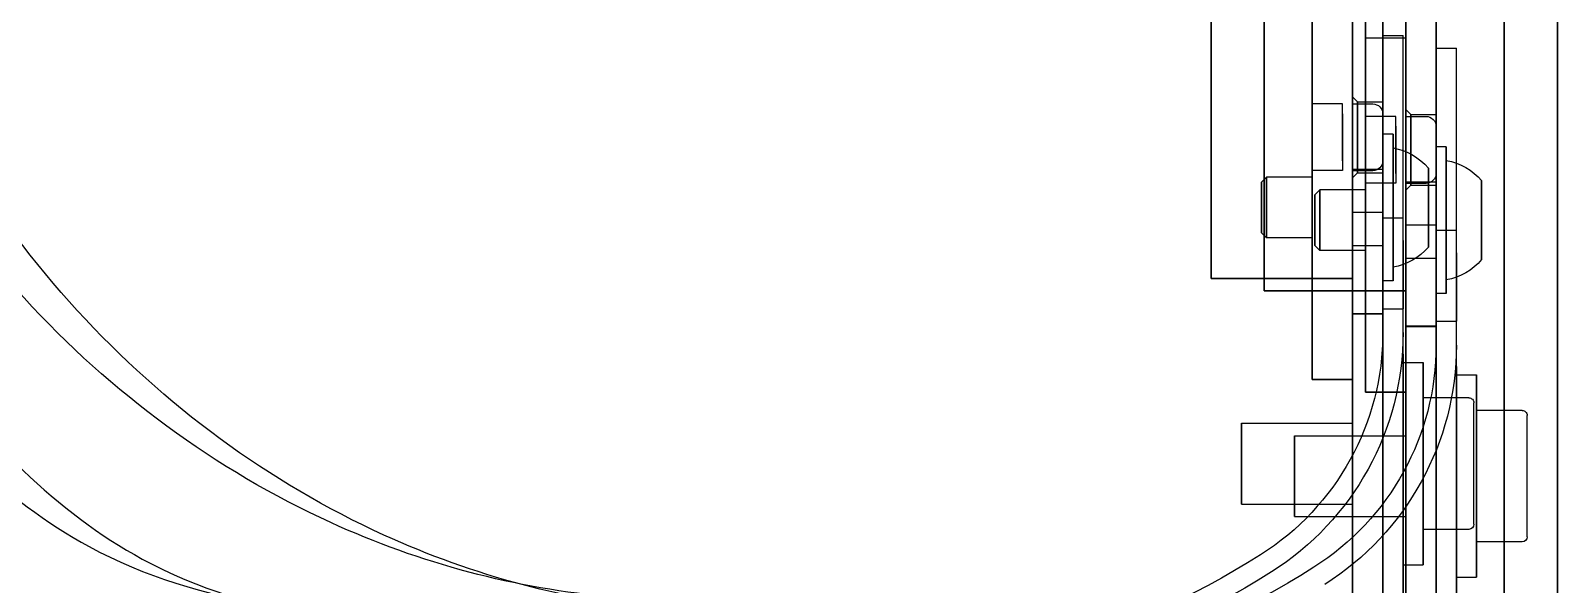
# Model space of a CAD drawing. Header units: millimetres. Extents: x -69706 to 52883, y -6882 to 68885.
# Drawn here: x 7489.4 to 7640.5, y 25303.4 to 25358.2 of the extents above; entities that cross this region are included whole.
import ezdxf

# ---------------------------------------------------------------- set-up
doc = ezdxf.new("R2010")
doc.units = ezdxf.units.MM
doc.layers.add('ac-SB', color=7, linetype='Continuous', lineweight=13)

# ---------------------------------------------------------------- blocks, each defined once
blk = doc.blocks.new('A$C15852BBE')
at = {"layer": 'ac-SB', "lineweight": -3}
for p, q in [((5538.81, 3950), (5538.81, 50)), ((5538.81, 1772.2), (5538.81, 2396)), ((5538.81, 1772.2), (5538.81, 2396)), ((5538.81, 1772.2), (5538.81, 2396)), ((5538.81, 2396), (5538.81, 1772.2)), ((5553.81, 2396.04), (5553.81, 1772.16)), ((5553.81, 1772.16), (5553.81, 2396.04)), ((5553.81, 2396), (5553.81, 1772.2)), ((5544.08, 1770.96), (5544.08, 2394.76)), ((5544.08, 1770.96), (5544.08, 2394.76)), ((5544.08, 1770.96), (5544.08, 2394.76)), ((5544.08, 2394.76), (5544.08, 1770.96)), ((5559.08, 2394.8), (5559.08, 1770.92)), ((5559.08, 1770.92), (5559.08, 2394.8)), ((5559.08, 2394.76), (5559.08, 1770.96)), ((5550.81, 1774.1), (5550.81, 2394.1)), ((5550.81, 2394.1), (5550.81, 1774.1)), ((5556.08, 1772.86), (5556.08, 2392.86)), ((5556.08, 2392.86), (5556.08, 1772.86)), ((5548.81, 1880.58), (5548.81, 2319.1)), ((5550.81, 2319.1), (5550.81, 1880.58)), ((5554.08, 1879.34), (5554.08, 2317.86)), ((5556.08, 2317.86), (5556.08, 1879.34)), ((5548.81, 2287.61), (5548.81, 1849.1)), ((5550.81, 1849.1), (5550.81, 2287.61)), ((5554.08, 2286.37), (5554.08, 1847.86)), ((5556.08, 1847.86), (5556.08, 2286.37)), ((5548.81, 2262.19), (5548.81, 1878.45)), ((5550.81, 2262.19), (5550.81, 1878.45)), ((5554.08, 2260.95), (5554.08, 1877.22)), ((5556.08, 2260.95), (5556.08, 1877.22)), ((5550.81, 1876.6), (5550.81, 2084.1)), ((5553.81, 2084.1), (5553.81, 1876.6)), ((5556.08, 1875.36), (5556.08, 2082.86)), ((5559.08, 2082.86), (5559.08, 1875.36)), ((5548.81, 1901.41), (5546.81, 1901.41)), ((5548.81, 1901.41), (5546.81, 1901.41)), ((5546.81, 1881.41), (5546.81, 1901.41)), ((5546.81, 1901.41), (5546.81, 1881.41)), ((5546.81, 1881.41), (5546.81, 1901.41)), ((5546.81, 1901.41), (5546.81, 1881.41)), ((5548.81, 1901.41), (5546.81, 1901.41)), ((5548.81, 1901.41), (5546.81, 1901.41)), ((5548.81, 1901.41), (5548.81, 1881.41)), ((5548.81, 1881.41), (5548.81, 1901.41)), ((5548.81, 1901.41), (5548.81, 1881.41)), ((5548.81, 1881.41), (5548.81, 1901.41)), ((5554.08, 1900.17), (5552.08, 1900.17)), ((5554.08, 1900.17), (5552.08, 1900.17)), ((5552.08, 1880.17), (5552.08, 1900.17)), ((5552.08, 1900.17), (5552.08, 1880.17)), ((5552.08, 1880.17), (5552.08, 1900.17)), ((5552.08, 1900.17), (5552.08, 1880.17)), ((5554.08, 1900.17), (5552.08, 1900.17)), ((5554.08, 1900.17), (5552.08, 1900.17)), ((5554.08, 1900.17), (5554.08, 1880.17)), ((5554.08, 1880.17), (5554.08, 1900.17)), ((5554.08, 1900.17), (5554.08, 1880.17)), ((5554.08, 1880.17), (5554.08, 1900.17)), ((5541.81, 1897.41), (5541.81, 1891.41)), ((5541.81, 1897.41), (5541.81, 1891.41)), ((5542.31, 1897.91), (5546.81, 1897.91)), ((5542.31, 1897.91), (5546.81, 1897.91)), ((5546.81, 1897.91), (5546.81, 1891.41)), ((5546.81, 1897.91), (5546.81, 1891.41)), ((5547.08, 1896.17), (5547.08, 1890.17)), ((5547.08, 1896.17), (5547.08, 1890.17)), ((5547.58, 1896.67), (5552.08, 1896.67)), ((5547.58, 1896.67), (5552.08, 1896.67)), ((5552.08, 1896.67), (5552.08, 1890.17)), ((5552.08, 1896.67), (5552.08, 1890.17)), ((5553.81, 1895.41), (5553.81, 1887.41)), ((5553.81, 1887.41), (5553.81, 1895.41)), ((5553.81, 1895.41), (5553.81, 1887.41)), ((5553.81, 1887.41), (5553.81, 1895.41)), ((5564.81, 1895.41), (5553.81, 1895.41)), ((5564.81, 1895.41), (5553.81, 1895.41)), ((5564.81, 1895.41), (5553.81, 1895.41)), ((5564.81, 1895.41), (5553.81, 1895.41)), ((5564.81, 1887.41), (5564.81, 1895.41)), ((5564.81, 1895.41), (5564.81, 1887.41)), ((5564.81, 1887.41), (5564.81, 1895.41)), ((5564.81, 1895.41), (5564.81, 1887.41)), ((5559.08, 1894.17), (5559.08, 1886.17)), ((5559.08, 1886.17), (5559.08, 1894.17)), ((5559.08, 1894.17), (5559.08, 1886.17)), ((5559.08, 1886.17), (5559.08, 1894.17)), ((5570.08, 1894.17), (5559.08, 1894.17)), ((5570.08, 1894.17), (5559.08, 1894.17)), ((5570.08, 1894.17), (5559.08, 1894.17)), ((5570.08, 1894.17), (5559.08, 1894.17)), ((5570.08, 1886.17), (5570.08, 1894.17)), ((5570.08, 1894.17), (5570.08, 1886.17)), ((5570.08, 1886.17), (5570.08, 1894.17)), ((5570.08, 1894.17), (5570.08, 1886.17)), ((5541.81, 1891.41), (5541.81, 1885.41)), ((5541.81, 1891.41), (5541.81, 1885.41)), ((5546.81, 1891.41), (5546.81, 1884.91)), ((5546.81, 1891.41), (5546.81, 1884.91)), ((5547.08, 1890.17), (5547.08, 1884.17)), ((5547.08, 1890.17), (5547.08, 1884.17)), ((5552.08, 1890.17), (5552.08, 1883.67)), ((5552.08, 1890.17), (5552.08, 1883.67)), ((5564.81, 1887.41), (5553.81, 1887.41)), ((5564.81, 1887.41), (5553.81, 1887.41)), ((5564.81, 1887.41), (5553.81, 1887.41)), ((5564.81, 1887.41), (5553.81, 1887.41)), ((5570.08, 1886.17), (5559.08, 1886.17)), ((5570.08, 1886.17), (5559.08, 1886.17)), ((5570.08, 1886.17), (5559.08, 1886.17)), ((5570.08, 1886.17), (5559.08, 1886.17)), ((5542.31, 1884.91), (5546.81, 1884.91)), ((5542.31, 1884.91), (5546.81, 1884.91)), ((5547.58, 1883.67), (5552.08, 1883.67)), ((5547.58, 1883.67), (5552.08, 1883.67)), ((5553.81, 1883.1), (5557.81, 1883.1)), ((5553.81, 1883.1), (5557.81, 1883.1)), ((5553.81, 1883.1), (5557.81, 1883.1)), ((5557.81, 1883.1), (5553.81, 1883.1)), ((5553.81, 1883.1), (5553.81, 1873.1)), ((5553.81, 1848.1), (5553.81, 1883.1)), ((5553.81, 1873.1), (5553.81, 1883.1)), ((5553.81, 1883.1), (5553.81, 1848.1)), ((5557.81, 1883.1), (5557.81, 1873.1)), ((5557.81, 1883.1), (5557.81, 1848.1)), ((5557.81, 1848.1), (5557.81, 1883.1)), ((5557.81, 1883.1), (5557.81, 1873.1)), ((5548.81, 1881.41), (5546.81, 1881.41)), ((5548.81, 1881.41), (5546.81, 1881.41)), ((5548.81, 1881.41), (5546.81, 1881.41)), ((5548.81, 1881.41), (5546.81, 1881.41)), ((5559.08, 1881.86), (5563.08, 1881.86)), ((5559.08, 1881.86), (5563.08, 1881.86)), ((5559.08, 1881.86), (5563.08, 1881.86)), ((5563.08, 1881.86), (5559.08, 1881.86)), ((5559.08, 1881.86), (5559.08, 1871.86)), ((5559.08, 1846.86), (5559.08, 1881.86)), ((5559.08, 1871.86), (5559.08, 1881.86)), ((5559.08, 1881.86), (5559.08, 1846.86)), ((5563.08, 1881.86), (5563.08, 1871.86)), ((5563.08, 1881.86), (5563.08, 1846.86)), ((5563.08, 1846.86), (5563.08, 1881.86)), ((5563.08, 1881.86), (5563.08, 1871.86)), ((5554.08, 1880.17), (5552.08, 1880.17)), ((5554.08, 1880.17), (5552.08, 1880.17)), ((5554.08, 1880.17), (5552.08, 1880.17)), ((5554.08, 1880.17), (5552.08, 1880.17)), ((5553.81, 1876.6), (5550.81, 1876.6)), ((5550.81, 1876.59), (5553.81, 1876.59)), ((5550.81, 1876.59), (5550.81, 1871.59)), ((5553.81, 1876.59), (5553.81, 1871.59)), ((5550.81, 1876.09), (5548.81, 1876.09)), ((5548.81, 1869.34), (5548.81, 1876.09)), ((5550.81, 1869.34), (5550.81, 1876.09)), ((5556.08, 1874.86), (5554.08, 1874.86)), ((5554.08, 1868.11), (5554.08, 1874.86)), ((5556.08, 1875.36), (5559.08, 1875.36)), ((5559.08, 1875.36), (5556.08, 1875.36)), ((5556.08, 1875.36), (5556.08, 1870.36)), ((5556.08, 1868.11), (5556.08, 1874.86)), ((5559.08, 1875.36), (5559.08, 1870.36)), ((5548.81, 1873.84), (5548.81, 1867.09)), ((5549.81, 1873.35), (5549.81, 1866.1)), ((5549.81, 1873.35), (5549.81, 1858.85)), ((5549.81, 1858.85), (5549.81, 1873.35)), ((5549.81, 1873.35), (5550.81, 1873.35)), ((5549.81, 1873.35), (5550.81, 1873.35)), ((5549.81, 1873.35), (5550.81, 1873.35)), ((5550.81, 1873.84), (5550.81, 1867.09)), ((5550.81, 1873.35), (5550.81, 1866.1)), ((5550.81, 1858.85), (5550.81, 1873.35)), ((5550.81, 1873.35), (5550.81, 1858.85)), ((5549.81, 1872), (5549.81, 1866.1)), ((5549.81, 1872), (5549.81, 1860.19)), ((5549.81, 1860.19), (5549.81, 1872)), ((5553.81, 1873.1), (5553.81, 1783.1)), ((5553.81, 1783.1), (5553.81, 1873.1)), ((5553.81, 1873.1), (5553.81, 1783.1)), ((5553.81, 1783.1), (5553.81, 1873.1)), ((5557.81, 1873.1), (5553.81, 1873.1)), ((5557.81, 1873.1), (5553.81, 1873.1)), ((5553.81, 1873.1), (5557.81, 1873.1)), ((5557.81, 1873.1), (5553.81, 1873.1)), ((5554.08, 1872.61), (5554.08, 1865.86)), ((5555.08, 1872.11), (5555.08, 1864.86)), ((5555.08, 1872.11), (5555.08, 1857.61)), ((5555.08, 1857.61), (5555.08, 1872.11)), ((5555.08, 1872.11), (5556.08, 1872.11)), ((5555.08, 1872.11), (5556.08, 1872.11)), ((5555.08, 1872.11), (5556.08, 1872.11)), ((5556.08, 1872.61), (5556.08, 1865.86)), ((5556.08, 1872.11), (5556.08, 1864.86)), ((5556.08, 1857.61), (5556.08, 1872.11)), ((5556.08, 1872.11), (5556.08, 1857.61)), ((5557.81, 1873.1), (5557.81, 1783.1)), ((5557.81, 1783.1), (5557.81, 1873.1)), ((5567.81, 1873.1), (5557.81, 1873.1)), ((5557.81, 1873.1), (5558.81, 1873.1)), ((5558.81, 1873.1), (5557.81, 1873.1)), ((5557.81, 1873.1), (5567.81, 1873.1)), ((5558.81, 1873.1), (5567.81, 1873.1)), ((5567.81, 1873.1), (5558.81, 1873.1)), ((5559.08, 1871.86), (5559.08, 1781.86)), ((5559.08, 1781.86), (5559.08, 1871.86)), ((5559.08, 1871.86), (5559.08, 1781.86)), ((5559.08, 1781.86), (5559.08, 1871.86)), ((5563.08, 1871.86), (5559.08, 1871.86)), ((5563.08, 1871.86), (5559.08, 1871.86)), ((5559.08, 1871.86), (5563.08, 1871.86)), ((5563.08, 1871.86), (5559.08, 1871.86)), ((5563.08, 1871.86), (5563.08, 1781.86)), ((5563.08, 1781.86), (5563.08, 1871.86)), ((5573.08, 1871.86), (5563.08, 1871.86)), ((5563.08, 1871.86), (5564.08, 1871.86)), ((5564.08, 1871.86), (5563.08, 1871.86)), ((5563.08, 1871.86), (5573.08, 1871.86)), ((5564.08, 1871.86), (5573.08, 1871.86)), ((5573.08, 1871.86), (5564.08, 1871.86)), ((5567.81, 1873.1), (5567.81, 1783.1)), ((5567.81, 1783.1), (5567.81, 1873.1)), ((5567.81, 1783.1), (5567.81, 1873.1)), ((5567.81, 1873.1), (5567.81, 1783.1)), ((5573.08, 1871.86), (5573.08, 1781.86)), ((5573.08, 1781.86), (5573.08, 1871.86)), ((5573.08, 1781.86), (5573.08, 1871.86)), ((5573.08, 1871.86), (5573.08, 1781.86)), ((5550.81, 1871.59), (5550.81, 1866.59)), ((5553.81, 1866.59), (5553.81, 1871.59)), ((5555.08, 1870.77), (5555.08, 1864.86)), ((5555.08, 1870.77), (5555.08, 1858.95)), ((5555.08, 1858.95), (5555.08, 1870.77)), ((5556.08, 1870.36), (5556.08, 1865.36)), ((5559.08, 1865.36), (5559.08, 1870.36)), ((5546.31, 1866.1), (5546.31, 1870)), ((5546.31, 1870), (5546.31, 1862.19)), ((5546.31, 1862.19), (5546.31, 1870)), ((5550.81, 1868.41), (5550.81, 1869.85)), ((5553.81, 1869.85), (5550.81, 1869.85)), ((5551.58, 1864.86), (5551.58, 1868.77)), ((5551.58, 1868.77), (5551.58, 1860.95)), ((5551.58, 1860.95), (5551.58, 1868.77)), ((5553.81, 1869.85), (5553.81, 1868.74)), ((5553.81, 1868.74), (5553.81, 1867.53)), ((5557.81, 1863.1), (5557.81, 1869.1)), ((5557.81, 1869.1), (5557.81, 1863.1)), ((5557.81, 1866.1), (5557.81, 1869.1)), ((5557.81, 1869.1), (5562.31, 1869.1)), ((5557.81, 1869.1), (5562.31, 1869.1)), ((5557.81, 1869.1), (5562.31, 1869.1)), ((5562.31, 1863.1), (5562.31, 1869.1)), ((5562.31, 1869.1), (5562.31, 1863.1)), ((5562.31, 1869.1), (5562.31, 1866.1)), ((5562.81, 1868.6), (5562.31, 1869.1)), ((5562.81, 1868.6), (5562.31, 1869.1)), ((5562.81, 1868.6), (5562.31, 1869.1)), ((5550.81, 1866.92), (5550.81, 1868.41)), ((5553.81, 1867.53), (5553.81, 1864.71)), ((5556.08, 1867.17), (5556.08, 1868.61)), ((5559.08, 1868.61), (5556.08, 1868.61)), ((5556.08, 1865.68), (5556.08, 1867.17)), ((5559.08, 1868.61), (5559.08, 1867.5)), ((5559.08, 1867.5), (5559.08, 1866.29)), ((5562.81, 1863.6), (5562.81, 1868.6)), ((5562.81, 1868.6), (5562.81, 1863.6)), ((5562.81, 1868.6), (5562.81, 1866.1)), ((5563.08, 1861.86), (5563.08, 1867.86)), ((5563.08, 1867.86), (5563.08, 1861.86)), ((5563.08, 1864.86), (5563.08, 1867.86)), ((5563.08, 1867.86), (5567.58, 1867.86)), ((5563.08, 1867.86), (5567.58, 1867.86)), ((5563.08, 1867.86), (5567.58, 1867.86)), ((5567.58, 1861.86), (5567.58, 1867.86)), ((5567.58, 1867.86), (5567.58, 1861.86)), ((5567.58, 1867.86), (5567.58, 1864.86)), ((5568.08, 1867.36), (5567.58, 1867.86)), ((5568.08, 1867.36), (5567.58, 1867.86)), ((5568.08, 1867.36), (5567.58, 1867.86)), ((5568.08, 1862.36), (5568.08, 1867.36)), ((5568.08, 1867.36), (5568.08, 1862.36)), ((5568.08, 1867.36), (5568.08, 1864.86)), ((5546.31, 1866.1), (5546.31, 1862.19)), ((5550.81, 1867.09), (5548.81, 1867.09)), ((5549.81, 1866.1), (5549.81, 1860.19)), ((5549.81, 1866.1), (5549.81, 1858.85)), ((5550.81, 1865.25), (5550.81, 1866.92)), ((5550.81, 1866.59), (5553.81, 1866.59)), ((5550.81, 1858.85), (5550.81, 1866.1)), ((5556.08, 1865.86), (5554.08, 1865.86)), ((5556.08, 1864.01), (5556.08, 1865.68)), ((5557.81, 1866.1), (5557.81, 1863.1)), ((5559.08, 1866.29), (5559.08, 1863.47)), ((5562.31, 1863.1), (5562.31, 1866.1)), ((5562.81, 1866.1), (5562.81, 1863.6)), ((5550.81, 1863.77), (5550.81, 1865.25)), ((5551.58, 1864.86), (5551.58, 1860.95)), ((5553.81, 1864.71), (5553.81, 1863.49)), ((5555.08, 1864.86), (5555.08, 1858.95)), ((5555.08, 1864.86), (5555.08, 1857.61)), ((5556.08, 1865.36), (5559.08, 1865.36)), ((5556.08, 1857.61), (5556.08, 1864.86)), ((5563.08, 1864.86), (5563.08, 1861.86)), ((5567.58, 1861.86), (5567.58, 1864.86)), ((5568.08, 1864.86), (5568.08, 1862.36)), ((5550.81, 1862.35), (5550.81, 1863.77)), ((5550.81, 1855.65), (5550.81, 1862.65)), ((5550.81, 1862.65), (5550.81, 1855.65)), ((5550.81, 1862.65), (5550.81, 1859.15)), ((5553.31, 1862.65), (5550.81, 1862.65)), ((5553.31, 1862.65), (5550.81, 1862.65)), ((5553.31, 1862.65), (5550.81, 1862.65)), ((5553.31, 1862.65), (5553.81, 1863.15)), ((5553.31, 1862.65), (5553.81, 1863.15)), ((5553.31, 1862.65), (5553.81, 1863.15)), ((5553.31, 1859.15), (5553.31, 1862.65)), ((5553.31, 1862.65), (5553.31, 1859.15)), ((5553.31, 1859.15), (5553.31, 1862.65)), ((5553.81, 1863.49), (5553.81, 1862.35)), ((5553.81, 1863.15), (5553.81, 1859.15)), ((5553.81, 1859.15), (5553.81, 1863.15)), ((5553.81, 1859.15), (5553.81, 1863.15)), ((5556.08, 1862.53), (5556.08, 1864.01)), ((5557.81, 1863.1), (5562.31, 1863.1)), ((5557.81, 1863.1), (5562.31, 1863.1)), ((5557.81, 1863.1), (5562.31, 1863.1)), ((5559.08, 1863.47), (5559.08, 1862.25)), ((5562.81, 1863.6), (5562.31, 1863.1)), ((5562.81, 1863.6), (5562.31, 1863.1)), ((5562.81, 1863.6), (5562.31, 1863.1)), ((5550.81, 1862.35), (5553.81, 1862.35)), ((5550.81, 1857.53), (5550.81, 1861.45)), ((5550.81, 1861.45), (5550.81, 1857.53)), ((5553.81, 1862.45), (5551.81, 1862.45)), ((5553.81, 1862.45), (5551.81, 1862.45)), ((5553.81, 1856.82), (5553.81, 1862.45)), ((5553.81, 1862.45), (5553.81, 1856.82)), ((5553.81, 1861.49), (5553.81, 1855.85)), ((5553.81, 1855.85), (5553.81, 1861.49)), ((5554.81, 1861.49), (5554.81, 1862.45)), ((5554.81, 1861.49), (5554.81, 1862.45)), ((5554.81, 1862.45), (5557.81, 1862.45)), ((5554.81, 1862.45), (5557.81, 1862.45)), ((5554.81, 1856.82), (5554.81, 1861.49)), ((5554.81, 1861.49), (5554.81, 1856.82)), ((5554.81, 1861.49), (5554.81, 1856.82)), ((5554.81, 1856.82), (5554.81, 1861.49)), ((5556.08, 1861.11), (5556.08, 1862.53)), ((5556.08, 1854.41), (5556.08, 1861.41)), ((5556.08, 1861.41), (5556.08, 1854.41)), ((5556.08, 1861.41), (5556.08, 1857.91)), ((5558.58, 1861.41), (5556.08, 1861.41)), ((5558.58, 1861.41), (5556.08, 1861.41)), ((5558.58, 1861.41), (5556.08, 1861.41)), ((5556.08, 1861.11), (5559.08, 1861.11)), ((5559.08, 1861.21), (5557.08, 1861.21)), ((5559.08, 1861.21), (5557.08, 1861.21)), ((5557.81, 1861.49), (5557.81, 1862.45)), ((5557.81, 1861.49), (5557.81, 1862.45)), ((5557.81, 1861.49), (5557.81, 1856.82)), ((5557.81, 1856.82), (5557.81, 1861.49)), ((5557.81, 1856.82), (5557.81, 1861.49)), ((5557.81, 1861.49), (5557.81, 1856.82)), ((5558.58, 1861.41), (5559.08, 1861.91)), ((5558.58, 1861.41), (5559.08, 1861.91)), ((5558.58, 1861.41), (5559.08, 1861.91)), ((5558.58, 1857.91), (5558.58, 1861.41)), ((5558.58, 1861.41), (5558.58, 1857.91)), ((5558.58, 1857.91), (5558.58, 1861.41)), ((5559.08, 1862.25), (5559.08, 1861.11)), ((5559.08, 1861.91), (5559.08, 1857.91)), ((5559.08, 1857.91), (5559.08, 1861.91)), ((5559.08, 1857.91), (5559.08, 1861.91)), ((5559.08, 1855.58), (5559.08, 1861.21)), ((5559.08, 1861.21), (5559.08, 1855.58)), ((5560.08, 1860.25), (5560.08, 1861.21)), ((5560.08, 1860.25), (5560.08, 1861.21)), ((5560.08, 1861.21), (5563.08, 1861.21)), ((5560.08, 1861.21), (5563.08, 1861.21)), ((5563.08, 1861.86), (5567.58, 1861.86)), ((5563.08, 1861.86), (5567.58, 1861.86)), ((5563.08, 1861.86), (5567.58, 1861.86)), ((5563.08, 1860.25), (5563.08, 1861.21)), ((5563.08, 1860.25), (5563.08, 1861.21)), ((5568.08, 1862.36), (5567.58, 1861.86)), ((5568.08, 1862.36), (5567.58, 1861.86)), ((5568.08, 1862.36), (5567.58, 1861.86)), ((5550.81, 1860.78), (5550.81, 1856.85)), ((5550.81, 1856.85), (5550.81, 1860.78)), ((5556.08, 1856.29), (5556.08, 1860.21)), ((5556.08, 1860.21), (5556.08, 1856.29)), ((5559.08, 1860.25), (5559.08, 1854.61)), ((5559.08, 1854.61), (5559.08, 1860.25)), ((5560.08, 1855.58), (5560.08, 1860.25)), ((5560.08, 1860.25), (5560.08, 1855.58)), ((5560.08, 1860.25), (5560.08, 1855.58)), ((5560.08, 1855.58), (5560.08, 1860.25)), ((5563.08, 1860.25), (5563.08, 1855.58)), ((5563.08, 1855.58), (5563.08, 1860.25)), ((5563.08, 1855.58), (5563.08, 1860.25)), ((5563.08, 1860.25), (5563.08, 1855.58)), ((5549.81, 1858.85), (5550.81, 1858.85)), ((5549.81, 1858.85), (5550.81, 1858.85)), ((5549.81, 1858.85), (5550.81, 1858.85)), ((5550.81, 1855.65), (5550.81, 1859.15)), ((5553.31, 1855.65), (5553.31, 1859.15)), ((5553.31, 1859.15), (5553.31, 1855.65)), ((5553.31, 1859.15), (5553.31, 1855.65)), ((5553.81, 1855.15), (5553.81, 1859.15)), ((5553.81, 1859.15), (5553.81, 1855.15)), ((5553.81, 1859.15), (5553.81, 1855.15)), ((5556.08, 1859.54), (5556.08, 1855.61)), ((5556.08, 1855.61), (5556.08, 1859.54)), ((5554.81, 1856.82), (5554.81, 1855.85)), ((5554.81, 1856.82), (5554.81, 1855.85)), ((5555.08, 1857.61), (5556.08, 1857.61)), ((5555.08, 1857.61), (5556.08, 1857.61)), ((5555.08, 1857.61), (5556.08, 1857.61)), ((5556.08, 1854.41), (5556.08, 1857.91)), ((5557.81, 1856.82), (5557.81, 1855.85)), ((5557.81, 1856.82), (5557.81, 1855.85)), ((5558.58, 1854.41), (5558.58, 1857.91)), ((5558.58, 1857.91), (5558.58, 1854.41)), ((5558.58, 1857.91), (5558.58, 1854.41)), ((5559.08, 1853.91), (5559.08, 1857.91)), ((5559.08, 1857.91), (5559.08, 1853.91)), ((5559.08, 1857.91), (5559.08, 1853.91)), ((5553.31, 1855.65), (5550.81, 1855.65)), ((5553.31, 1855.65), (5550.81, 1855.65)), ((5553.31, 1855.65), (5550.81, 1855.65)), ((5553.81, 1855.85), (5551.81, 1855.85)), ((5553.81, 1855.85), (5551.81, 1855.85)), ((5553.31, 1855.65), (5553.81, 1855.15)), ((5553.31, 1855.65), (5553.81, 1855.15)), ((5553.31, 1855.65), (5553.81, 1855.15)), ((5554.81, 1855.85), (5557.81, 1855.85)), ((5554.81, 1855.85), (5557.81, 1855.85)), ((5560.08, 1855.58), (5560.08, 1854.61)), ((5560.08, 1855.58), (5560.08, 1854.61)), ((5563.08, 1855.58), (5563.08, 1854.61)), ((5563.08, 1855.58), (5563.08, 1854.61)), ((5558.58, 1854.41), (5556.08, 1854.41)), ((5558.58, 1854.41), (5556.08, 1854.41)), ((5558.58, 1854.41), (5556.08, 1854.41)), ((5559.08, 1854.61), (5557.08, 1854.61)), ((5559.08, 1854.61), (5557.08, 1854.61)), ((5558.58, 1854.41), (5559.08, 1853.91)), ((5558.58, 1854.41), (5559.08, 1853.91)), ((5558.58, 1854.41), (5559.08, 1853.91)), ((5560.08, 1854.61), (5563.08, 1854.61)), ((5560.08, 1854.61), (5563.08, 1854.61)), ((5550.81, 1849.1), (5548.81, 1849.1)), ((5553.81, 1848.1), (5553.81, 1788.1)), ((5553.81, 1788.1), (5553.81, 1848.1)), ((5553.81, 1848.1), (5557.81, 1848.1)), ((5553.81, 1848.1), (5557.81, 1848.1)), ((5556.08, 1847.86), (5554.08, 1847.86)), ((5557.81, 1788.1), (5557.81, 1848.1)), ((5557.81, 1848.1), (5557.81, 1788.1))]:
    blk.add_line(p, q, dxfattribs=at)
at = {"layer": 'ac-SB', "lineweight": -3, "extrusion": (0, 0, -1)}
for centre, major_axis, start_param, end_param in [((5613.63, 1827.36), (-61.52, 61.52), 0.221222, 0.785398), ((5608.36, 1828.6), (-60.1, 60.1), 0.221222, 0.785398), ((5613.63, 1827.36), (-60.1, 60.1), 0.221222, 0.785398), ((5576.81, 1878.45), (-19.8, 19.8), 5.497787, 6.504407), ((5576.81, 1878.45), (-18.38, 18.38), 5.497787, 6.504407), ((5582.08, 1877.22), (19.8, 19.8), 3.926991, 4.933611), ((5582.08, 1877.22), (18.38, 18.38), 3.926991, 4.933611), ((5542.31, 1897.41), (-0.354, 0.354), 5.497787, 7.068583), ((5542.31, 1897.41), (-0.354, 0.354), 5.497787, 7.068583), ((5547.58, 1896.17), (-0.354, 0.354), 5.497787, 7.068583), ((5547.58, 1896.17), (-0.354, 0.354), 5.497787, 7.068583), ((5542.31, 1885.41), (0.354, 0.354), 2.356194, 3.926991), ((5542.31, 1885.41), (0.354, 0.354), 2.356194, 3.926991), ((5547.58, 1884.17), (0.354, 0.354), 2.356194, 3.926991), ((5547.58, 1884.17), (0.354, 0.354), 2.356194, 3.926991), ((5550.86, 1866.1), (-4.24, 4.24), 6.206848, 6.892027), ((5550.86, 1866.1), (-4.24, 4.24), 6.206848, 6.892027), ((5550.86, 1866.1), (-4.24, 4.24), 6.206848, 6.892027), ((5556.13, 1864.86), (4.24, 4.24), 4.636051, 5.321231), ((5556.13, 1864.86), (4.24, 4.24), 4.636051, 5.321231), ((5556.13, 1864.86), (4.24, 4.24), 4.636051, 5.321231), ((5550.86, 1866.1), (-4.24, 4.24), 4.103547, 4.788727), ((5550.86, 1866.1), (-4.24, 4.24), 4.103547, 4.788727), ((5550.86, 1866.1), (-4.24, 4.24), 4.103547, 4.788727), ((5551.81, 1861.45), (-0.707, 0.707), 5.497787, 7.068583), ((5551.81, 1861.45), (-0.707, 0.707), 5.497787, 7.068583), ((5557.08, 1860.21), (-0.707, 0.707), 5.497787, 7.068583), ((5557.08, 1860.21), (-0.707, 0.707), 5.497787, 7.068583), ((5556.13, 1864.86), (4.24, 4.24), 2.532751, 3.21793), ((5556.13, 1864.86), (4.24, 4.24), 2.532751, 3.21793), ((5556.13, 1864.86), (4.24, 4.24), 2.532751, 3.21793), ((5551.81, 1856.85), (0.707, 0.707), 2.356194, 3.926991), ((5551.81, 1856.85), (0.707, 0.707), 2.356194, 3.926991), ((5557.08, 1855.61), (0.707, 0.707), 2.356194, 3.926991), ((5557.08, 1855.61), (0.707, 0.707), 2.356194, 3.926991)]:
    blk.add_ellipse(centre, major_axis=major_axis, ratio=1, start_param=start_param, end_param=end_param, dxfattribs=at)
at = {"layer": 'ac-SB', "lineweight": -3}
for points, knots in [([(5718.78, 1806.33), (5718.78, 1814.31), (5714.03, 1838.69), (5708.08, 1874.3), (5677.37, 1904.84), (5655.12, 1906.6), (5641.91, 1906.6)], [0, 0, 0, 0, 0.169125, 0.530935, 0.733506, 1, 1, 1, 1]), ([(5724.04, 1805.09), (5724.04, 1813.07), (5719.29, 1837.45), (5713.35, 1873.06), (5682.64, 1903.6), (5660.39, 1905.36), (5647.18, 1905.36)], [0, 0, 0, 0, 0.169125, 0.530935, 0.733506, 1, 1, 1, 1]), ([(5626.91, 1904.6), (5636.63, 1903.81), (5670.41, 1894.68), (5707.04, 1855.23), (5712.08, 1810.61), (5713.58, 1797.45), (5713.68, 1795.23), (5713.68, 1795.07)], [0, 0, 0, 0, 0.191384, 0.684569, 0.967249, 0.997563, 1, 1, 1, 1]), ([(5632.18, 1903.36), (5641.89, 1902.58), (5675.67, 1893.44), (5712.31, 1853.99), (5717.34, 1809.37), (5718.85, 1796.21), (5718.95, 1793.99), (5718.95, 1793.83)], [0, 0, 0, 0, 0.191384, 0.684569, 0.967249, 0.997563, 1, 1, 1, 1])]:
    blk.add_open_spline(points, degree=3, knots=knots, dxfattribs=at)

msp = doc.modelspace()

# ---------------------------------------------------------------- block references
at = {"layer": 'ac-SB', "rotation": 180}
msp.add_blockref('A$C15852BBE', (13179.315, 27205.514), dxfattribs=at)

doc.saveas('drawing.dxf')
